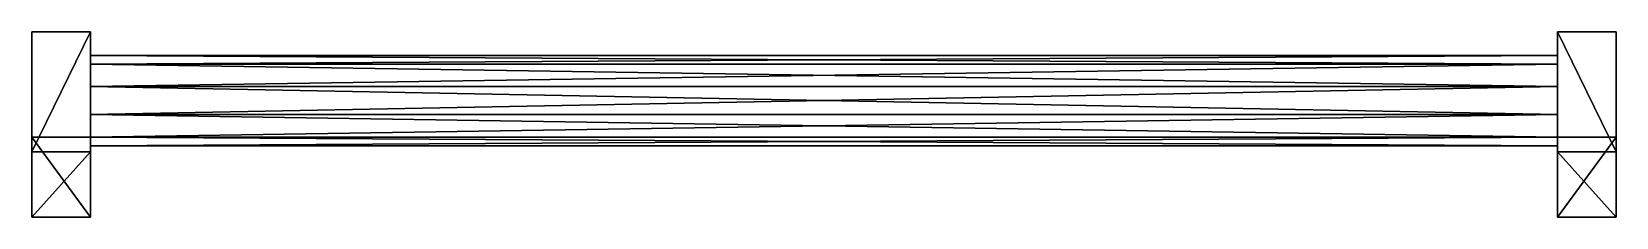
# Model space of a CAD drawing. Extents: x 0 to 350, y -41 to 0.
import ezdxf

# ---------------------------------------------------------------- set-up
doc = ezdxf.new("R2010")
doc.units = 0
doc.layers.get('0').update_dxf_attribs({"linetype": 'CONTINUOUS'})
doc.layers.add('ACESSORIO', color=253, linetype='CONTINUOUS')

msp = doc.modelspace()

# ---------------------------------------------------------------- linework, layer by layer
for points in [[(13, -7.142, 155.0785), (336.9999, -7.142, 155.0785), (13, -5.23217, 149.2006), (13, -7.142, 155.0785)], [(13, -5.23217, 149.2006), (336.9999, -7.142, 155.0785), (336.9999, -5.23217, 149.2006), (13, -5.23217, 149.2006)], [(13, -5.23217, 149.2006), (336.9999, -5.23217, 149.2006), (13, -7.142, 143.3228), (13, -5.23217, 149.2006)], [(13, -7.142, 143.3228), (336.9999, -5.23217, 149.2006), (336.9999, -7.142, 143.3228), (13, -7.142, 143.3228)], [(13, -12.142, 158.7112), (336.9999, -12.142, 158.7112), (13, -7.142, 155.0785), (13, -12.142, 158.7112)], [(13, -7.142, 155.0785), (336.9999, -12.142, 158.7112), (336.9999, -7.142, 155.0785), (13, -7.142, 155.0785)], [(13, -7.142, 143.3228), (336.9999, -7.142, 143.3228), (13, -12.142, 139.6901), (13, -7.142, 143.3228)], [(13, -12.142, 139.6901), (336.9999, -7.142, 143.3228), (336.9999, -12.142, 139.6901), (13, -12.142, 139.6901)], [(13, -18.32234, 158.7112), (336.9999, -18.32234, 158.7112), (13, -12.142, 158.7112), (13, -18.32234, 158.7112)], [(13, -12.142, 158.7112), (336.9999, -18.32234, 158.7112), (336.9999, -12.142, 158.7112), (13, -12.142, 158.7112)], [(13, -12.142, 139.6901), (336.9999, -12.142, 139.6901), (13, -18.32234, 139.6901), (13, -12.142, 139.6901)], [(13, -18.32234, 139.6901), (336.9999, -12.142, 139.6901), (336.9999, -18.32234, 139.6901), (13, -18.32234, 139.6901)], [(13, -23.32234, 155.0785), (336.9999, -23.32234, 155.0785), (13, -18.32234, 158.7112), (13, -23.32234, 155.0785)], [(13, -18.32234, 158.7112), (336.9999, -23.32234, 155.0785), (336.9999, -18.32234, 158.7112), (13, -18.32234, 158.7112)], [(13, -18.32234, 139.6901), (336.9999, -18.32234, 139.6901), (13, -23.32234, 143.3228), (13, -18.32234, 139.6901)], [(13, -23.32234, 143.3228), (336.9999, -18.32234, 139.6901), (336.9999, -23.32234, 143.3228), (13, -23.32234, 143.3228)], [(13, -25.23217, 149.2006), (336.9999, -25.23217, 149.2006), (13, -23.32234, 155.0785), (13, -25.23217, 149.2006)], [(13, -23.32234, 155.0785), (336.9999, -25.23217, 149.2006), (336.9999, -23.32234, 155.0785), (13, -23.32234, 155.0785)], [(13, -23.32234, 143.3228), (336.9999, -23.32234, 143.3228), (13, -25.23217, 149.2006), (13, -23.32234, 143.3228)], [(13, -25.23217, 149.2006), (336.9999, -23.32234, 143.3228), (336.9999, -25.23217, 149.2006), (13, -25.23217, 149.2006)]]:
    msp.add_3dface(points)
at = {"layer": 'ACESSORIO'}
for points in [[(0, -23.32234, 33.25801), (0, -23.32234, 143.3228), (0, 0, 26.5165), (0, -23.32234, 33.25801)], [(0, 0, 26.5165), (0, -23.32234, 143.3228), (0, 0, 150.0644), (0, 0, 26.5165)], [(0, -26.5165), (0, -23.32234, 33.25801), (0, 0, 26.5165), (0, -26.5165)], [(13, 0, 150.0644), (13, 0, 26.5165), (0, 0, 26.5165), (13, 0, 150.0644)], [(13, 0, 150.0644), (0, 0, 26.5165), (0, 0, 150.0644), (13, 0, 150.0644)], [(13, 0, 26.5165), (13, -26.5165), (0, -26.5165), (13, 0, 26.5165)], [(13, 0, 26.5165), (0, -26.5165), (0, 0, 26.5165), (13, 0, 26.5165)], [(13, -23.32234, 33.25801), (13, -26.5165), (13, 0, 26.5165), (13, -23.32234, 33.25801)], [(13, -23.32234, 143.3228), (13, -23.32234, 33.25801), (13, 0, 26.5165), (13, -23.32234, 143.3228)], [(13, -23.32234, 143.3228), (13, 0, 26.5165), (13, 0, 150.0644), (13, -23.32234, 143.3228)], [(336.9999, -26.5165), (336.9999, -23.32234, 33.25801), (336.9999, 0, 26.5165), (336.9999, -26.5165)], [(336.9999, -23.32234, 33.25801), (336.9999, -23.32234, 143.3228), (336.9999, 0, 26.5165), (336.9999, -23.32234, 33.25801)], [(336.9999, 0, 26.5165), (336.9999, -23.32234, 143.3228), (336.9999, 0, 150.0644), (336.9999, 0, 26.5165)], [(336.9999, 0, 26.5165), (336.9999, 0, 150.0644), (349.9999, 0, 26.5165), (336.9999, 0, 26.5165)], [(349.9999, 0, 26.5165), (336.9999, 0, 150.0644), (349.9999, 0, 150.0644), (349.9999, 0, 26.5165)], [(336.9999, -26.5165), (336.9999, 0, 26.5165), (349.9999, -26.5165), (336.9999, -26.5165)], [(349.9999, -26.5165), (336.9999, 0, 26.5165), (349.9999, 0, 26.5165), (349.9999, -26.5165)], [(349.9999, -23.32234, 143.3228), (349.9999, -23.32234, 33.25801), (349.9999, 0, 26.5165), (349.9999, -23.32234, 143.3228)], [(349.9999, -23.32234, 143.3228), (349.9999, 0, 26.5165), (349.9999, 0, 150.0644), (349.9999, -23.32234, 143.3228)], [(349.9999, -23.32234, 33.25801), (349.9999, -26.5165), (349.9999, 0, 26.5165), (349.9999, -23.32234, 33.25801)], [(0, -23.32234, 143.3228), (0, -26.5165, 176.5809), (0, 0, 150.0644), (0, -23.32234, 143.3228)], [(13, -26.5165, 176.5809), (13, 0, 150.0644), (0, -26.5165, 176.5809), (13, -26.5165, 176.5809)], [(0, -26.5165, 176.5809), (13, 0, 150.0644), (0, 0, 150.0644), (0, -26.5165, 176.5809)], [(13, -26.5165, 176.5809), (13, -23.32234, 143.3228), (13, 0, 150.0644), (13, -26.5165, 176.5809)], [(336.9999, -23.32234, 143.3228), (336.9999, -26.5165, 176.5809), (336.9999, 0, 150.0644), (336.9999, -23.32234, 143.3228)], [(336.9999, 0, 150.0644), (336.9999, -26.5165, 176.5809), (349.9999, -26.5165, 176.5809), (336.9999, 0, 150.0644)], [(336.9999, 0, 150.0644), (349.9999, -26.5165, 176.5809), (349.9999, 0, 150.0644), (336.9999, 0, 150.0644)], [(349.9999, -26.5165, 176.5809), (349.9999, -23.32234, 143.3228), (349.9999, 0, 150.0644), (349.9999, -26.5165, 176.5809)], [(0, -26.5165), (0, -41.00001, 15.58035), (0, -23.32234, 33.25801), (0, -26.5165)], [(13, -41.00001, 15.58035), (13, -23.32234, 33.25801), (0, -23.32234, 33.25801), (13, -41.00001, 15.58035)], [(13, -41.00001, 15.58035), (0, -23.32234, 33.25801), (0, -41.00001, 15.58035), (13, -41.00001, 15.58035)], [(13, -23.32234, 33.25801), (13, -23.32234, 143.3228), (0, -23.32234, 143.3228), (13, -23.32234, 33.25801)], [(13, -23.32234, 33.25801), (0, -23.32234, 143.3228), (0, -23.32234, 33.25801), (13, -23.32234, 33.25801)], [(0, -41.00001, 161.0005), (0, -26.5165, 176.5809), (0, -23.32234, 143.3228), (0, -41.00001, 161.0005)], [(13, -23.32234, 143.3228), (13, -41.00001, 161.0005), (0, -23.32234, 143.3228), (13, -23.32234, 143.3228)], [(0, -23.32234, 143.3228), (13, -41.00001, 161.0005), (0, -41.00001, 161.0005), (0, -23.32234, 143.3228)], [(13, -23.32234, 33.25801), (13, -41.00001, 15.58035), (13, -26.5165), (13, -23.32234, 33.25801)], [(13, -41.00001, 161.0005), (13, -23.32234, 143.3228), (13, -26.5165, 176.5809), (13, -41.00001, 161.0005)], [(336.9999, -41.00001, 15.58035), (336.9999, -23.32234, 33.25801), (336.9999, -26.5165), (336.9999, -41.00001, 15.58035)], [(336.9999, -23.32234, 33.25801), (336.9999, -41.00001, 15.58035), (349.9999, -23.32234, 33.25801), (336.9999, -23.32234, 33.25801)], [(349.9999, -23.32234, 33.25801), (336.9999, -41.00001, 15.58035), (349.9999, -41.00001, 15.58035), (349.9999, -23.32234, 33.25801)], [(336.9999, -23.32234, 143.3228), (336.9999, -23.32234, 33.25801), (349.9999, -23.32234, 143.3228), (336.9999, -23.32234, 143.3228)], [(349.9999, -23.32234, 143.3228), (336.9999, -23.32234, 33.25801), (349.9999, -23.32234, 33.25801), (349.9999, -23.32234, 143.3228)], [(336.9999, -23.32234, 143.3228), (336.9999, -41.00001, 161.0005), (336.9999, -26.5165, 176.5809), (336.9999, -23.32234, 143.3228)], [(336.9999, -41.00001, 161.0005), (336.9999, -23.32234, 143.3228), (349.9999, -23.32234, 143.3228), (336.9999, -41.00001, 161.0005)], [(336.9999, -41.00001, 161.0005), (349.9999, -23.32234, 143.3228), (349.9999, -41.00001, 161.0005), (336.9999, -41.00001, 161.0005)], [(349.9999, -41.00001, 15.58035), (349.9999, -26.5165), (349.9999, -23.32234, 33.25801), (349.9999, -41.00001, 15.58035)], [(349.9999, -26.5165, 176.5809), (349.9999, -41.00001, 161.0005), (349.9999, -23.32234, 143.3228), (349.9999, -26.5165, 176.5809)], [(13, -26.5165), (13, -41.00001, 15.58035), (0, -41.00001, 15.58035), (13, -26.5165)], [(13, -26.5165), (0, -41.00001, 15.58035), (0, -26.5165), (13, -26.5165)], [(13, -41.00001, 161.0005), (13, -26.5165, 176.5809), (0, -41.00001, 161.0005), (13, -41.00001, 161.0005)], [(0, -41.00001, 161.0005), (13, -26.5165, 176.5809), (0, -26.5165, 176.5809), (0, -41.00001, 161.0005)], [(336.9999, -41.00001, 15.58035), (336.9999, -26.5165), (349.9999, -41.00001, 15.58035), (336.9999, -41.00001, 15.58035)], [(349.9999, -41.00001, 15.58035), (336.9999, -26.5165), (349.9999, -26.5165), (349.9999, -41.00001, 15.58035)], [(336.9999, -26.5165, 176.5809), (336.9999, -41.00001, 161.0005), (349.9999, -41.00001, 161.0005), (336.9999, -26.5165, 176.5809)], [(336.9999, -26.5165, 176.5809), (349.9999, -41.00001, 161.0005), (349.9999, -26.5165, 176.5809), (336.9999, -26.5165, 176.5809)]]:
    msp.add_3dface(points, dxfattribs=at)

doc.saveas('drawing.dxf')
